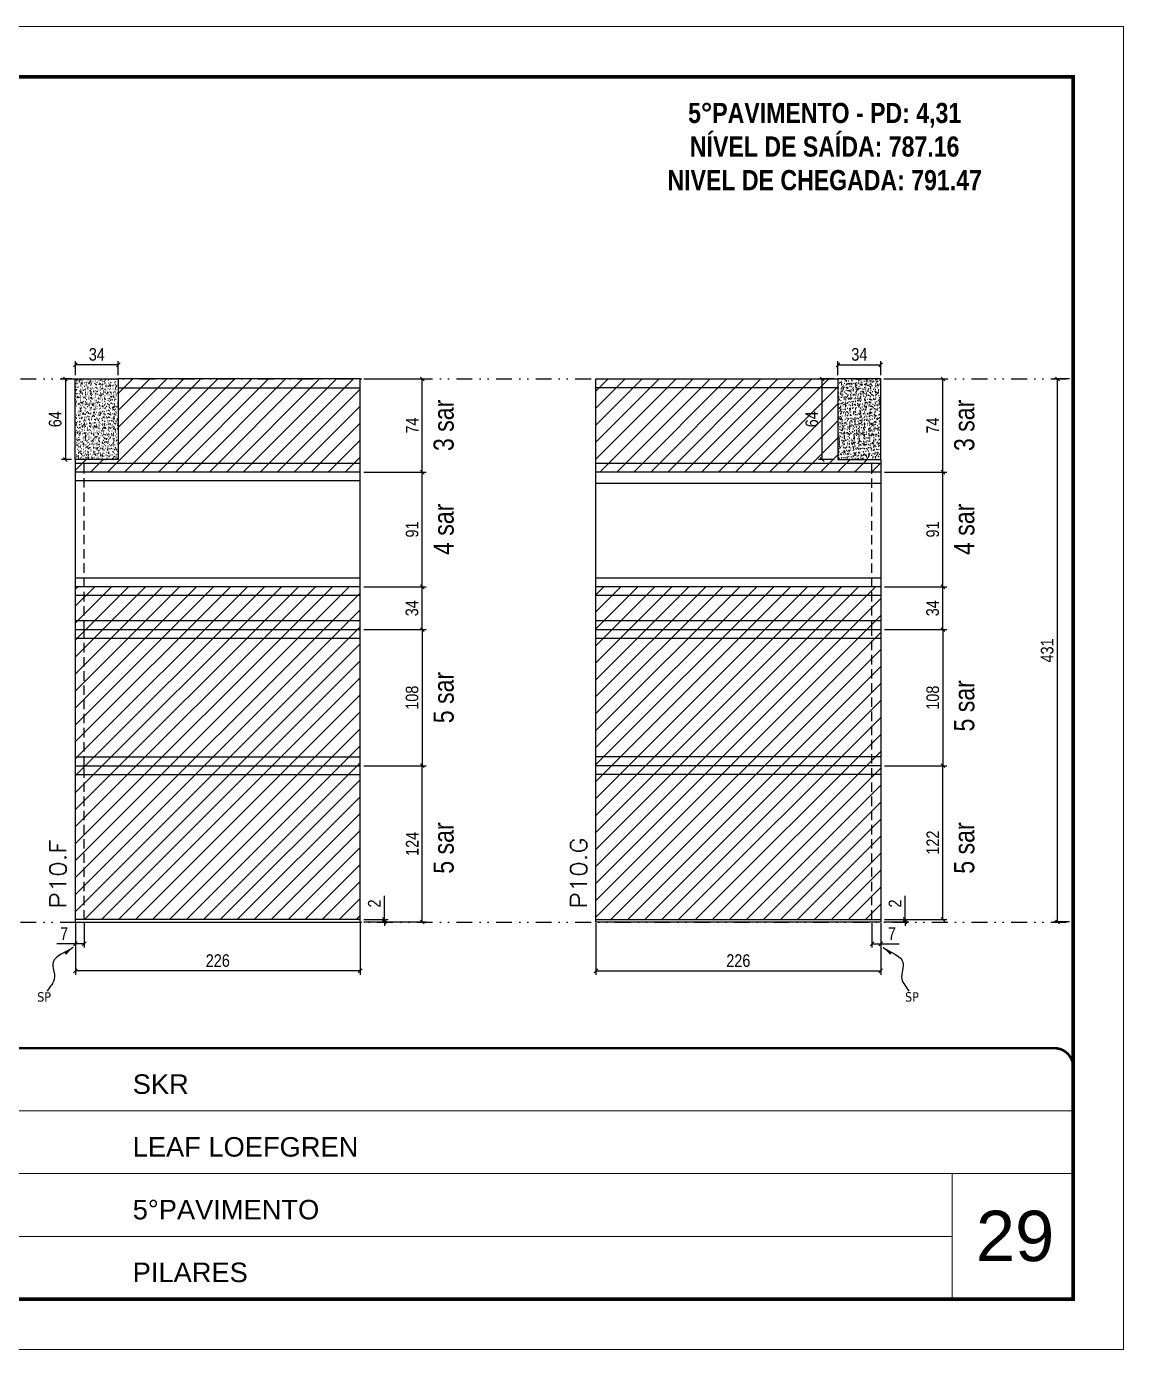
# Model space of a CAD drawing. Extents: x 14400 to 27878, y -21631 to 6985.
# Drawn here: x 15028 to 15898, y -2105 to -1055 of the extents above; entities that cross this region are included whole.
import ezdxf

# ---------------------------------------------------------------- set-up
doc = ezdxf.new("R2010")
doc.units = 0
for name, pattern in [('CONTINUO', [0]), ('DASHED', [0.75, 0.5, -0.25]), ('DIVIDE2', [0.625, 0.25, -0.125, 0, -0.125, 0, -0.125]), ('HIDDEN', [0.375, 0.25, -0.125])]:
    doc.linetypes.add(name, pattern=pattern)
for name, color, linetype, lineweight in [('CARIMBO', 255, 'Continuous', 9), ('Folhas', 255, 'Continuous', 9), ('Hachura', 251, 'Continuous', 9), ('SARRAFO DE PRESSAO', 251, 'DASHED', 9), ('Texto Seção', 7, 'Continuous', 15)]:
    doc.layers.add(name, color=color, linetype=linetype, lineweight=lineweight)
for name, color, linetype in [('COTA', 241, 'Continuous'), ('NOMENCLATURA', 7, 'Continuous'), ('Nível', 160, 'Continuous'), ('Painéis', 200, 'Continuous'), ('SARR_2.2x7', 40, 'Continuous'), ('Sarrafo de Pressão', 42, 'HIDDEN'), ('texto', 7, 'Continuous')]:
    doc.layers.add(name, color=color, linetype=linetype)
doc.styles.add('ARIAL', font='arial.ttf')
doc.styles.add('ARIAL_NARROW', font='ARIALN.TTF', dxfattribs={"height": 0.2})
doc.styles.add('COTA TECNICA', font='techl___.ttf', dxfattribs={"height": 10})
doc.styles.add('COTA TECNICA-50', font='techl___.ttf', dxfattribs={"height": 10})
doc.styles.add('REGUA-120', font='ROMANS.shx', dxfattribs={"height": 15})
doc.styles.add('ROMANC', font='techb___.ttf', dxfattribs={"height": 2.5})
doc.styles.get("Standard").update_dxf_attribs({"font": 'arial.ttf'})
doc.dimstyles.new('COTA PAINEL-50', dxfattribs={"dimtxt": 10, "dimasz": 3, "dimexe": 3, "dimexo": 3, "dimgap": 3, "dimtad": 1, "dimdec": 1, "dimzin": 12, "dimdsep": 46, "dimtxsty": 'COTA TECNICA-50', "dimblk1": 'OBLIQUE', "dimblk2": 'OBLIQUE', "dimsah": 1, "dimcen": 0.9, "dimclrd": 4, "dimclre": 4, "dimclrt": 240, "dimadec": 1, "dimazin": 3, "dimtfac": 1, "dimtdec": 1, "dimtmove": 0, "dimatfit": 3, "dimfxl": 1, "dimtolj": 1, "dimtzin": 12, "dimarcsym": 0})
doc.dimstyles.new('PAINEL', dxfattribs={"dimtxt": 10, "dimasz": 3, "dimexe": 3, "dimexo": 3, "dimgap": 3, "dimtad": 1, "dimdec": 1, "dimzin": 12, "dimdsep": 46, "dimtxsty": 'COTA TECNICA', "dimblk1": 'OBLIQUE', "dimblk2": 'OBLIQUE', "dimsah": 1, "dimcen": 0.9, "dimclrd": 4, "dimclre": 4, "dimclrt": 240, "dimadec": 1, "dimazin": 3, "dimtfac": 1, "dimtdec": 1, "dimtmove": 0, "dimatfit": 3, "dimfxl": 1, "dimtolj": 1, "dimtzin": 12, "dimarcsym": 0})
doc.dimstyles.get("Standard").update_dxf_attribs({"dimtxt": 0.18, "dimasz": 0.18, "dimexe": 0.18, "dimexo": 0.0625, "dimgap": 0.09, "dimtad": 0, "dimtih": 1, "dimtoh": 1, "dimdec": 4, "dimzin": 0, "dimdsep": 46, "dimtxsty": 'Standard', "dimcen": 0.09, "dimadec": 0, "dimazin": 0, "dimtfac": 1, "dimtdec": 4, "dimtofl": 0, "dimtmove": 0, "dimatfit": 3, "dimfxl": 1, "dimtolj": 1, "dimtzin": 0, "dimarcsym": 0})

# ---------------------------------------------------------------- blocks, each defined once
blk = doc.blocks.new('9999999999')
at = {"color": 30, "linetype": 'CONTINUO'}
for p, q in [((98564.6, 34379.6), (99584, 34379.6)), ((98564.6, 34329.8), (99488, 34329.8)), ((99584, 34329.8), (99488, 34329.8)), ((99488, 34329.8), (99488, 34230.2)), ((98564.6, 34280), (99488, 34280))]:
    blk.add_line(p, q, dxfattribs=at)
at = {"color": 30, "linetype": 'CONTINUO', "const_width": 2}
blk.add_lwpolyline([(99584, 34230.2), (99584, 34414.4, 0.414214), (99569, 34429.4), (98229, 34429.4, 0.414214), (98214, 34414.4), (98214, 34245.2, 0.414214), (98229, 34230.2), (99584, 34230.2)], format="xyb", dxfattribs=at)
at = {"layer": 'Folhas'}
blk.add_lwpolyline([(98139, 34190.2), (99624, 34190.2), (99624, 35240.2), (98139, 35240.2)], close=True, dxfattribs=at)
at = {"layer": 'Folhas', "color": 30, "const_width": 3}
blk.add_lwpolyline([(98214, 34230.2), (99584, 34230.2), (99584, 35200.2), (98214, 35200.2)], close=True, dxfattribs=at)
at = {"color": 7, "linetype": 'Continuous', "ltscale": 5, "style": 'ARIAL'}
for s, height, p in [('SKR', 15.48, (98837.7, 34393.1)), ('LEAF LOEFGREN', 15.483, (98837.7, 34343.3)), ('5°PAVIMENTO', 15.483, (98837.7, 34293.5)), ('PILARES', 15.48, (98837.7, 34243.7))]:
    blk.add_text(s, height=height, dxfattribs=at).set_placement(p)
blk = doc.blocks.new('_Oblique')
at = {"color": 0, "linetype": 'ByBlock', "lineweight": -2}
blk.add_line((-0.5, -0.5), (0.5, 0.5), dxfattribs=at)
blk = doc.blocks.new('*D1007')
at = {"layer": 'COTA', "color": 4, "lineweight": -2, "transparency": 16777216}
for p, q in [((15066.7, -1767), (15066.7, -1807.8)), ((15292.7, -1767), (15292.7, -1807.8)), ((15292.7, -1804.8), (15066.7, -1804.8))]:
    blk.add_line(p, q, dxfattribs=at)
at = {"layer": 'Defpoints', "color": 0, "transparency": 16777216}
for p in [(15066.7, -1764), (15292.7, -1764), (15066.7, -1804.8)]:
    blk.add_point(p, dxfattribs=at)
at = {"layer": 'COTA', "color": 4, "lineweight": -2, "transparency": 16777216, "xscale": 3, "yscale": 3, "zscale": 3, "rotation": 180}
blk.add_blockref('_Oblique', (15066.7, -1804.8), dxfattribs=at)
at = {"layer": 'COTA', "color": 4, "lineweight": -2, "transparency": 16777216, "xscale": 3, "yscale": 3, "zscale": 3}
blk.add_blockref('_Oblique', (15292.7, -1804.8), dxfattribs=at)
at = {"layer": 'COTA', "color": 240, "transparency": 16777216, "insert": (15179.7, -1796.7), "char_height": 10, "attachment_point": 5, "style": 'COTA TECNICA'}
blk.add_mtext('\\A1;226', dxfattribs=at)
blk = doc.blocks.new('*D1008')
at = {"layer": 'COTA', "color": 4, "lineweight": -2, "transparency": 16777216}
for p, q in [((15066.7, -1769), (15066.7, -1786.3)), ((15073.7, -1767), (15073.7, -1786.3)), ((15066.7, -1783.3), (15051.9, -1783.3)), ((15073.7, -1783.3), (15066.7, -1783.3))]:
    blk.add_line(p, q, dxfattribs=at)
at = {"layer": 'Defpoints', "color": 0, "transparency": 16777216}
for p in [(15066.7, -1766), (15073.7, -1764), (15066.7, -1783.3)]:
    blk.add_point(p, dxfattribs=at)
at = {"layer": 'COTA', "color": 4, "lineweight": -2, "transparency": 16777216, "xscale": 3, "yscale": 3, "zscale": 3, "rotation": 180}
blk.add_blockref('_Oblique', (15066.7, -1783.3), dxfattribs=at)
at = {"layer": 'COTA', "color": 4, "lineweight": -2, "transparency": 16777216, "xscale": 3, "yscale": 3, "zscale": 3}
blk.add_blockref('_Oblique', (15073.7, -1783.3), dxfattribs=at)
at = {"layer": 'COTA', "color": 240, "transparency": 16777216, "insert": (15057.8, -1775.2), "char_height": 10, "attachment_point": 5, "style": 'COTA TECNICA-50'}
blk.add_mtext('\\A1;7', dxfattribs=at)
blk = doc.blocks.new('*D1009')
at = {"layer": 'COTA', "color": 4, "lineweight": -2, "transparency": 16777216}
for p, q in [((15311.9, -1764), (15311.9, -1745.2)), ((15295.7, -1764), (15314.9, -1764)), ((15295.7, -1766), (15314.9, -1766)), ((15311.9, -1766), (15311.9, -1764)), ((15311.9, -1766), (15311.9, -1769))]:
    blk.add_line(p, q, dxfattribs=at)
at = {"layer": 'Defpoints', "color": 0, "transparency": 16777216}
for p in [(15292.7, -1764), (15292.7, -1766), (15311.9, -1766)]:
    blk.add_point(p, dxfattribs=at)
at = {"layer": 'COTA', "color": 4, "lineweight": -2, "transparency": 16777216, "xscale": 3, "yscale": 3, "zscale": 3}
for p, rotation in [((15311.9, -1764), 270), ((15311.9, -1766), 90)]:
    blk.add_blockref('_Oblique', p, dxfattribs=dict(at, rotation=rotation))
at = {"layer": 'COTA', "color": 240, "transparency": 16777216, "insert": (15303.9, -1751.3), "char_height": 10, "attachment_point": 5, "rotation": 90, "style": 'COTA TECNICA-50'}
blk.add_mtext('\\A1;2', dxfattribs=at)
blk = doc.blocks.new('*D1017')
at = {"layer": 'COTA', "color": 4, "linetype": 'ByBlock', "lineweight": -2, "transparency": 16777216}
for p, q in [((15295.7, -1642), (15345, -1642)), ((15342, -1766), (15342, -1642)), ((15295.7, -1766), (15345, -1766))]:
    blk.add_line(p, q, dxfattribs=at)
at = {"layer": 'Defpoints', "color": 0, "linetype": 'ByBlock', "transparency": 16777216}
for p in [(15292.7, -1642), (15342, -1642), (15292.7, -1766)]:
    blk.add_point(p, dxfattribs=at)
at = {"layer": 'COTA', "color": 4, "linetype": 'ByBlock', "lineweight": -2, "transparency": 16777216, "xscale": 3, "yscale": 3, "zscale": 3}
for p, rotation in [((15342, -1642), 90), ((15342, -1766), 270)]:
    blk.add_blockref('_Oblique', p, dxfattribs=dict(at, rotation=rotation))
at = {"layer": 'COTA', "color": 240, "linetype": 'ByBlock', "transparency": 16777216, "insert": (15334, -1704), "char_height": 10, "attachment_point": 5, "rotation": 90, "style": 'COTA TECNICA'}
blk.add_mtext('\\A1;124', dxfattribs=at)
blk = doc.blocks.new('*D1021')
at = {"layer": 'COTA', "color": 4, "lineweight": -2, "transparency": 16777216}
for p, q in [((15063.7, -1335), (15055.8, -1335)), ((15058.8, -1335), (15058.8, -1399)), ((15063.7, -1399), (15055.8, -1399))]:
    blk.add_line(p, q, dxfattribs=at)
at = {"layer": 'Defpoints', "color": 0, "transparency": 16777216}
for p in [(15066.7, -1335), (15058.8, -1399), (15066.7, -1399)]:
    blk.add_point(p, dxfattribs=at)
at = {"layer": 'COTA', "color": 4, "lineweight": -2, "transparency": 16777216, "xscale": 3, "yscale": 3, "zscale": 3}
for p, rotation in [((15058.8, -1335), 90), ((15058.8, -1399), 270)]:
    blk.add_blockref('_Oblique', p, dxfattribs=dict(at, rotation=rotation))
at = {"layer": 'COTA', "color": 240, "transparency": 16777216, "insert": (15050.7, -1367), "char_height": 10, "attachment_point": 5, "rotation": 90, "style": 'COTA TECNICA'}
blk.add_mtext('\\A1;64', dxfattribs=at)
blk = doc.blocks.new('*D1022')
at = {"layer": 'COTA', "color": 4, "lineweight": -2, "transparency": 16777216}
for p, q in [((15066.7, -1332), (15066.7, -1320.8)), ((15100.7, -1332), (15100.7, -1320.8)), ((15100.7, -1323.8), (15066.7, -1323.8))]:
    blk.add_line(p, q, dxfattribs=at)
at = {"layer": 'Defpoints', "color": 0, "transparency": 16777216}
for p in [(15066.7, -1323.8), (15066.7, -1335), (15100.7, -1335)]:
    blk.add_point(p, dxfattribs=at)
at = {"layer": 'COTA', "color": 4, "lineweight": -2, "transparency": 16777216, "xscale": 3, "yscale": 3, "zscale": 3, "rotation": 180}
blk.add_blockref('_Oblique', (15066.7, -1323.8), dxfattribs=at)
at = {"layer": 'COTA', "color": 4, "lineweight": -2, "transparency": 16777216, "xscale": 3, "yscale": 3, "zscale": 3}
blk.add_blockref('_Oblique', (15100.7, -1323.8), dxfattribs=at)
at = {"layer": 'COTA', "color": 240, "transparency": 16777216, "insert": (15083.7, -1315.6), "char_height": 10, "attachment_point": 5, "style": 'COTA TECNICA'}
blk.add_mtext('\\A1;34', dxfattribs=at)
blk = doc.blocks.new('*D1014')
at = {"layer": 'COTA', "color": 4, "lineweight": -2, "transparency": 16777216}
for p, q in [((15479.8, -1767), (15479.8, -1807.8)), ((15705.8, -1767), (15705.8, -1807.8)), ((15479.8, -1804.8), (15705.8, -1804.8))]:
    blk.add_line(p, q, dxfattribs=at)
at = {"layer": 'Defpoints', "color": 0, "transparency": 16777216}
for p in [(15479.8, -1764), (15705.8, -1764), (15705.8, -1804.8)]:
    blk.add_point(p, dxfattribs=at)
at = {"layer": 'COTA', "color": 4, "lineweight": -2, "transparency": 16777216, "xscale": 3, "yscale": 3, "zscale": 3, "rotation": 180}
blk.add_blockref('_Oblique', (15479.8, -1804.8), dxfattribs=at)
at = {"layer": 'COTA', "color": 4, "lineweight": -2, "transparency": 16777216, "xscale": 3, "yscale": 3, "zscale": 3}
blk.add_blockref('_Oblique', (15705.8, -1804.8), dxfattribs=at)
at = {"layer": 'COTA', "color": 240, "transparency": 16777216, "insert": (15592.8, -1796.7), "char_height": 10, "attachment_point": 5, "style": 'COTA TECNICA'}
blk.add_mtext('\\A1;226', dxfattribs=at)
blk = doc.blocks.new('*D1015')
at = {"layer": 'COTA', "color": 4, "lineweight": -2, "transparency": 16777216}
for p, q in [((15698.8, -1767), (15698.8, -1786.3)), ((15705.8, -1769), (15705.8, -1786.3)), ((15698.8, -1783.3), (15705.8, -1783.3)), ((15705.8, -1783.3), (15720.5, -1783.3))]:
    blk.add_line(p, q, dxfattribs=at)
at = {"layer": 'Defpoints', "color": 0, "transparency": 16777216}
for p in [(15698.8, -1764), (15705.8, -1766), (15705.8, -1783.3)]:
    blk.add_point(p, dxfattribs=at)
at = {"layer": 'COTA', "color": 4, "lineweight": -2, "transparency": 16777216, "xscale": 3, "yscale": 3, "zscale": 3, "rotation": 180}
blk.add_blockref('_Oblique', (15698.8, -1783.3), dxfattribs=at)
at = {"layer": 'COTA', "color": 4, "lineweight": -2, "transparency": 16777216, "xscale": 3, "yscale": 3, "zscale": 3}
blk.add_blockref('_Oblique', (15705.8, -1783.3), dxfattribs=at)
at = {"layer": 'COTA', "color": 240, "transparency": 16777216, "insert": (15714.7, -1775.2), "char_height": 10, "attachment_point": 5, "style": 'COTA TECNICA-50'}
blk.add_mtext('\\A1;7', dxfattribs=at)
blk = doc.blocks.new('*D1016')
at = {"layer": 'COTA', "color": 4, "lineweight": -2, "transparency": 16777216}
for p, q in [((15725.1, -1764), (15725.1, -1745.2)), ((15708.8, -1764), (15728.1, -1764)), ((15708.8, -1766), (15728.1, -1766)), ((15725.1, -1766), (15725.1, -1764)), ((15725.1, -1766), (15725.1, -1769))]:
    blk.add_line(p, q, dxfattribs=at)
at = {"layer": 'Defpoints', "color": 0, "transparency": 16777216}
for p in [(15705.8, -1764), (15705.8, -1766), (15725.1, -1766)]:
    blk.add_point(p, dxfattribs=at)
at = {"layer": 'COTA', "color": 4, "lineweight": -2, "transparency": 16777216, "xscale": 3, "yscale": 3, "zscale": 3}
for p, rotation in [((15725.1, -1764), 270), ((15725.1, -1766), 90)]:
    blk.add_blockref('_Oblique', p, dxfattribs=dict(at, rotation=rotation))
at = {"layer": 'COTA', "color": 240, "transparency": 16777216, "insert": (15717.1, -1751.3), "char_height": 10, "attachment_point": 5, "rotation": 90, "style": 'COTA TECNICA-50'}
blk.add_mtext('\\A1;2', dxfattribs=at)
blk = doc.blocks.new('*D1023')
at = {"layer": 'COTA', "color": 4, "lineweight": -2, "transparency": 16777216}
for p, q in [((15671.8, -1332), (15671.8, -1320.8)), ((15705.8, -1332), (15705.8, -1320.8)), ((15671.8, -1323.8), (15705.8, -1323.8))]:
    blk.add_line(p, q, dxfattribs=at)
at = {"layer": 'Defpoints', "color": 0, "transparency": 16777216}
for p in [(15705.8, -1323.8), (15671.8, -1335), (15705.8, -1335)]:
    blk.add_point(p, dxfattribs=at)
at = {"layer": 'COTA', "color": 4, "lineweight": -2, "transparency": 16777216, "xscale": 3, "yscale": 3, "zscale": 3, "rotation": 180}
blk.add_blockref('_Oblique', (15671.8, -1323.8), dxfattribs=at)
at = {"layer": 'COTA', "color": 4, "lineweight": -2, "transparency": 16777216, "xscale": 3, "yscale": 3, "zscale": 3}
blk.add_blockref('_Oblique', (15705.8, -1323.8), dxfattribs=at)
at = {"layer": 'COTA', "color": 240, "transparency": 16777216, "insert": (15688.8, -1315.6), "char_height": 10, "attachment_point": 5, "style": 'COTA TECNICA'}
blk.add_mtext('\\A1;34', dxfattribs=at)
blk = doc.blocks.new('*D1024')
at = {"layer": 'COTA', "color": 4, "lineweight": -2, "transparency": 16777216}
for p, q in [((15708.8, -1642), (15758.2, -1642)), ((15755.2, -1764), (15755.2, -1642)), ((15708.8, -1764), (15758.2, -1764))]:
    blk.add_line(p, q, dxfattribs=at)
at = {"layer": 'Defpoints', "color": 0, "transparency": 16777216}
for p in [(15705.8, -1642), (15755.2, -1642), (15705.8, -1764)]:
    blk.add_point(p, dxfattribs=at)
at = {"layer": 'COTA', "color": 4, "lineweight": -2, "transparency": 16777216, "xscale": 3, "yscale": 3, "zscale": 3}
for p, rotation in [((15755.2, -1642), 90), ((15755.2, -1764), 270)]:
    blk.add_blockref('_Oblique', p, dxfattribs=dict(at, rotation=rotation))
at = {"layer": 'COTA', "color": 240, "transparency": 16777216, "insert": (15747.1, -1703), "char_height": 10, "attachment_point": 5, "rotation": 90, "style": 'COTA TECNICA'}
blk.add_mtext('\\A1;122', dxfattribs=at)
blk = doc.blocks.new('*D1025')
at = {"layer": 'COTA', "color": 4, "lineweight": -2, "transparency": 16777216}
for p, q in [((15668.8, -1335), (15656.3, -1335)), ((15659.3, -1399), (15659.3, -1335)), ((15668.8, -1399), (15656.3, -1399))]:
    blk.add_line(p, q, dxfattribs=at)
at = {"layer": 'Defpoints', "color": 0, "transparency": 16777216}
for p in [(15659.3, -1335), (15671.8, -1335), (15671.8, -1399)]:
    blk.add_point(p, dxfattribs=at)
at = {"layer": 'COTA', "color": 4, "lineweight": -2, "transparency": 16777216, "xscale": 3, "yscale": 3, "zscale": 3}
for p, rotation in [((15659.3, -1335), 90), ((15659.3, -1399), 270)]:
    blk.add_blockref('_Oblique', p, dxfattribs=dict(at, rotation=rotation))
at = {"layer": 'COTA', "color": 240, "transparency": 16777216, "insert": (15651.1, -1367), "char_height": 10, "attachment_point": 5, "rotation": 90, "style": 'COTA TECNICA'}
blk.add_mtext('\\A1;64', dxfattribs=at)
blk = doc.blocks.new('*D1027')
at = {"layer": 'COTA', "color": 4, "lineweight": -2, "transparency": 16777216}
for p, q in [((15295.7, -1335), (15345, -1335)), ((15342, -1409), (15342, -1335)), ((15295.7, -1409), (15345, -1409))]:
    blk.add_line(p, q, dxfattribs=at)
at = {"layer": 'Defpoints', "color": 0, "transparency": 16777216}
for p in [(15292.7, -1335), (15342, -1335), (15292.7, -1409)]:
    blk.add_point(p, dxfattribs=at)
at = {"layer": 'COTA', "color": 4, "lineweight": -2, "transparency": 16777216, "xscale": 3, "yscale": 3, "zscale": 3}
for p, rotation in [((15342, -1335), 90), ((15342, -1409), 270)]:
    blk.add_blockref('_Oblique', p, dxfattribs=dict(at, rotation=rotation))
at = {"layer": 'COTA', "color": 240, "transparency": 16777216, "insert": (15334, -1372), "char_height": 10, "attachment_point": 5, "rotation": 90, "style": 'COTA TECNICA'}
blk.add_mtext('\\A1;74', dxfattribs=at)
blk = doc.blocks.new('*D1028')
at = {"layer": 'COTA', "color": 4, "lineweight": -2, "transparency": 16777216}
for p, q in [((15708.8, -1335), (15758.2, -1335)), ((15755.2, -1409), (15755.2, -1335)), ((15708.8, -1409), (15758.2, -1409))]:
    blk.add_line(p, q, dxfattribs=at)
at = {"layer": 'Defpoints', "color": 0, "transparency": 16777216}
for p in [(15705.8, -1335), (15755.2, -1335), (15705.8, -1409)]:
    blk.add_point(p, dxfattribs=at)
at = {"layer": 'COTA', "color": 4, "lineweight": -2, "transparency": 16777216, "xscale": 3, "yscale": 3, "zscale": 3}
for p, rotation in [((15755.2, -1335), 90), ((15755.2, -1409), 270)]:
    blk.add_blockref('_Oblique', p, dxfattribs=dict(at, rotation=rotation))
at = {"layer": 'COTA', "color": 240, "transparency": 16777216, "insert": (15747.1, -1372), "char_height": 10, "attachment_point": 5, "rotation": 90, "style": 'COTA TECNICA'}
blk.add_mtext('\\A1;74', dxfattribs=at)
blk = doc.blocks.new('*D1033')
at = {"layer": 'COTA', "color": 4, "lineweight": -2, "transparency": 16777216}
for p, q in [((15295.7, -1534), (15345, -1534)), ((15342, -1534), (15342, -1642)), ((15295.7, -1642), (15345, -1642))]:
    blk.add_line(p, q, dxfattribs=at)
at = {"layer": 'Defpoints', "color": 0, "transparency": 16777216}
for p in [(15292.7, -1534), (15292.7, -1642), (15342, -1642)]:
    blk.add_point(p, dxfattribs=at)
at = {"layer": 'COTA', "color": 4, "lineweight": -2, "transparency": 16777216, "xscale": 3, "yscale": 3, "zscale": 3}
for p, rotation in [((15342, -1534), 90), ((15342, -1642), 270)]:
    blk.add_blockref('_Oblique', p, dxfattribs=dict(at, rotation=rotation))
at = {"layer": 'COTA', "color": 240, "transparency": 16777216, "insert": (15333.9, -1588), "char_height": 10, "attachment_point": 5, "rotation": 90, "style": 'COTA TECNICA'}
blk.add_mtext('\\A1;108', dxfattribs=at)
blk = doc.blocks.new('*D1034')
at = {"layer": 'COTA', "color": 4, "lineweight": -2, "transparency": 16777216}
for p, q in [((15708.8, -1534), (15758.2, -1534)), ((15755.2, -1534), (15755.2, -1642)), ((15708.8, -1642), (15758.2, -1642))]:
    blk.add_line(p, q, dxfattribs=at)
at = {"layer": 'Defpoints', "color": 0, "transparency": 16777216}
for p in [(15705.8, -1534), (15705.8, -1642), (15755.2, -1642)]:
    blk.add_point(p, dxfattribs=at)
at = {"layer": 'COTA', "color": 4, "lineweight": -2, "transparency": 16777216, "xscale": 3, "yscale": 3, "zscale": 3}
for p, rotation in [((15755.2, -1534), 90), ((15755.2, -1642), 270)]:
    blk.add_blockref('_Oblique', p, dxfattribs=dict(at, rotation=rotation))
at = {"layer": 'COTA', "color": 240, "transparency": 16777216, "insert": (15747.1, -1588), "char_height": 10, "attachment_point": 5, "rotation": 90, "style": 'COTA TECNICA'}
blk.add_mtext('\\A1;108', dxfattribs=at)
blk = doc.blocks.new('*D1779')
at = {"layer": 'COTA', "color": 4, "lineweight": -2, "transparency": 16777216}
for p, q in [((15295.7, -1409), (15345, -1409)), ((15342, -1500), (15342, -1409)), ((15295.7, -1500), (15345, -1500))]:
    blk.add_line(p, q, dxfattribs=at)
at = {"layer": 'Defpoints', "color": 0, "transparency": 16777216}
for p in [(15292.7, -1409), (15342, -1409), (15292.7, -1500)]:
    blk.add_point(p, dxfattribs=at)
at = {"layer": 'COTA', "color": 4, "lineweight": -2, "transparency": 16777216, "xscale": 3, "yscale": 3, "zscale": 3}
for p, rotation in [((15342, -1409), 90), ((15342, -1500), 270)]:
    blk.add_blockref('_Oblique', p, dxfattribs=dict(at, rotation=rotation))
at = {"layer": 'COTA', "color": 240, "transparency": 16777216, "insert": (15333.9, -1454.5), "char_height": 10, "attachment_point": 5, "rotation": 90, "style": 'COTA TECNICA'}
blk.add_mtext('\\A1;91', dxfattribs=at)
blk = doc.blocks.new('*D1940')
at = {"layer": 'COTA', "color": 4, "lineweight": -2, "transparency": 16777216}
for p, q in [((15708.8, -1409), (15758.2, -1409)), ((15755.2, -1500), (15755.2, -1409)), ((15708.8, -1500), (15758.2, -1500))]:
    blk.add_line(p, q, dxfattribs=at)
at = {"layer": 'Defpoints', "color": 0, "transparency": 16777216}
for p in [(15705.8, -1409), (15755.2, -1409), (15705.8, -1500)]:
    blk.add_point(p, dxfattribs=at)
at = {"layer": 'COTA', "color": 4, "lineweight": -2, "transparency": 16777216, "xscale": 3, "yscale": 3, "zscale": 3}
for p, rotation in [((15755.2, -1409), 90), ((15755.2, -1500), 270)]:
    blk.add_blockref('_Oblique', p, dxfattribs=dict(at, rotation=rotation))
at = {"layer": 'COTA', "color": 240, "transparency": 16777216, "insert": (15747.1, -1454.5), "char_height": 10, "attachment_point": 5, "rotation": 90, "style": 'COTA TECNICA'}
blk.add_mtext('\\A1;91', dxfattribs=at)
blk = doc.blocks.new('*D3996')
at = {"layer": 'COTA', "color": 4, "lineweight": -2, "transparency": 16777216}
for p, q in [((15855.5, -1335), (15843.1, -1335)), ((15846.1, -1766), (15846.1, -1335)), ((15855.5, -1766), (15843.1, -1766))]:
    blk.add_line(p, q, dxfattribs=at)
at = {"layer": 'Defpoints', "color": 0, "transparency": 16777216}
for p in [(15846.1, -1335), (15858.5, -1335), (15858.5, -1766)]:
    blk.add_point(p, dxfattribs=at)
at = {"layer": 'COTA', "color": 4, "lineweight": -2, "transparency": 16777216, "xscale": 3, "yscale": 3, "zscale": 3}
for p, rotation in [((15846.1, -1335), 90), ((15846.1, -1766), 270)]:
    blk.add_blockref('_Oblique', p, dxfattribs=dict(at, rotation=rotation))
at = {"layer": 'COTA', "color": 240, "transparency": 16777216, "insert": (15837.9, -1550.5), "char_height": 10, "attachment_point": 5, "rotation": 90, "style": 'COTA TECNICA'}
blk.add_mtext('\\A1;431', dxfattribs=at)
blk = doc.blocks.new('*D4001')
at = {"layer": 'COTA', "color": 4, "lineweight": -2, "transparency": 16777216}
for p, q in [((15295.7, -1500), (15345, -1500)), ((15342, -1534), (15342, -1500)), ((15295.7, -1534), (15345, -1534))]:
    blk.add_line(p, q, dxfattribs=at)
at = {"layer": 'Defpoints', "color": 0, "transparency": 16777216}
for p in [(15292.7, -1500), (15342, -1500), (15292.7, -1534)]:
    blk.add_point(p, dxfattribs=at)
at = {"layer": 'COTA', "color": 4, "lineweight": -2, "transparency": 16777216, "xscale": 3, "yscale": 3, "zscale": 3}
for p, rotation in [((15342, -1500), 90), ((15342, -1534), 270)]:
    blk.add_blockref('_Oblique', p, dxfattribs=dict(at, rotation=rotation))
at = {"layer": 'COTA', "color": 240, "transparency": 16777216, "insert": (15333.8, -1517), "char_height": 10, "attachment_point": 5, "rotation": 90, "style": 'COTA TECNICA'}
blk.add_mtext('\\A1;34', dxfattribs=at)
blk = doc.blocks.new('*D4002')
at = {"layer": 'COTA', "color": 4, "lineweight": -2, "transparency": 16777216}
for p, q in [((15708.8, -1500), (15758.2, -1500)), ((15755.2, -1534), (15755.2, -1500)), ((15708.8, -1534), (15758.2, -1534))]:
    blk.add_line(p, q, dxfattribs=at)
at = {"layer": 'Defpoints', "color": 0, "transparency": 16777216}
for p in [(15705.8, -1500), (15755.2, -1500), (15705.8, -1534)]:
    blk.add_point(p, dxfattribs=at)
at = {"layer": 'COTA', "color": 4, "lineweight": -2, "transparency": 16777216, "xscale": 3, "yscale": 3, "zscale": 3}
for p, rotation in [((15755.2, -1500), 90), ((15755.2, -1534), 270)]:
    blk.add_blockref('_Oblique', p, dxfattribs=dict(at, rotation=rotation))
at = {"layer": 'COTA', "color": 240, "transparency": 16777216, "insert": (15747, -1517), "char_height": 10, "attachment_point": 5, "rotation": 90, "style": 'COTA TECNICA'}
blk.add_mtext('\\A1;34', dxfattribs=at)

msp = doc.modelspace()

# ---------------------------------------------------------------- hatches: boundary and pattern name
at = {"layer": 'COTA'}
h = msp.add_hatch(dxfattribs=at)
h.set_pattern_fill('AR-CONC', color=256, scale=0.03)
h.set_pattern_definition([(50, (-4360.7104, -1053.575), (5.4655401, -0.4781726), [0.5715, -6.2865]), (355, (-4360.7104, -1053.575), (-1.0573026, 5.7317054), [0.4572, -5.0292175]), (100.451445, (-4360.255, -1053.615), (4.4082374, 5.2535326), [0.4857003, -5.3427073]), (46.1842, (-4360.7104, -1052.051), (8.1323712, -1.2612698), [0.85725, -9.42975]), (96.635558, (-4360.033, -1052.156), (7.122124, 7.4227837), [0.7285507, -8.0140682]), (351.18415, (-4360.71, -1052.051), (7.122124, 7.4227837), [0.685799, -7.543792]), (21, (-4359.9484, -1052.432), (4.5484317, -3.0679559), [0.5715, -6.2865]), (326, (-4359.9484, -1052.432), (1.8540609, 5.525639), [0.4572, -5.0292]), (71.451445, (-4359.5693, -1052.688), (6.4024926, 2.457683), [0.4857003, -5.3426981]), (37.5, (-4360.7104, -1053.5751), (0.0926581, 2.53665117), [0, -4.96824, 0, -5.1054, 0, -5.04825]), (7.5, (-4360.7104, -1053.575), (2.00458988, 3.00541724), [0, -2.91084, 0, -4.85394, 0, -1.92405]), (327.5, (-4362.4096, -1053.5751), (4.06771786, -0.17186232), [0, -1.905, 0, -5.9436, 0, -7.8867]), (317.5, (-4363.1716, -1053.575), (4.44387544, 0.7627947), [0, -2.4765, 0, -3.94716, 0, -5.6007])])
h.paths.add_polyline_path([(15100.66, -1335.02), (15066.66, -1335.02), (15066.66, -1399.02), (15100.66, -1399.02)])
h = msp.add_hatch(dxfattribs=at)
h.set_pattern_fill('AR-CONC', color=256, scale=0.03)
h.set_pattern_definition([(50, (-3951.5596, -1053.575), (5.4655401, -0.4781726), [0.5715, -6.2865]), (355, (-3951.5596, -1053.575), (-1.0573026, 5.7317054), [0.4572, -5.0292175]), (100.451445, (-3951.104, -1053.615), (4.4082374, 5.2535326), [0.4857003, -5.3427073]), (46.1842, (-3951.5596, -1052.051), (8.1323712, -1.2612698), [0.85725, -9.42975]), (96.635558, (-3950.882, -1052.156), (7.122124, 7.4227837), [0.7285507, -8.0140682]), (351.18415, (-3951.5596, -1052.051), (7.122124, 7.4227837), [0.685799, -7.543792]), (21, (-3950.7976, -1052.432), (4.5484317, -3.0679559), [0.5715, -6.2865]), (326, (-3950.7976, -1052.432), (1.8540609, 5.525639), [0.4572, -5.0292]), (71.451445, (-3950.4185, -1052.688), (6.4024926, 2.457683), [0.4857003, -5.3426981]), (37.5, (-3951.5596, -1053.5751), (0.0926581, 2.53665117), [0, -4.96824, 0, -5.1054, 0, -5.04825]), (7.5, (-3951.5596, -1053.575), (2.00458988, 3.00541724), [0, -2.91084, 0, -4.85394, 0, -1.92405]), (327.5, (-3953.2588, -1053.5751), (4.06771786, -0.17186232), [0, -1.905, 0, -5.9436, 0, -7.8867]), (317.5, (-3954.021, -1053.575), (4.44387544, 0.7627947), [0, -2.4765, 0, -3.94716, 0, -5.6007])])
h.paths.add_polyline_path([(15671.81, -1399.02), (15705.81, -1399.02), (15705.81, -1335.02), (15671.81, -1335.02)])
at = {"layer": 'Hachura', "linetype": 'ByBlock'}
h = msp.add_hatch(dxfattribs=at)
h.set_pattern_fill('ANSI31', color=256, scale=3)
h.paths.add_polyline_path([(14711.01, -1442.02), (14589.01, -1442.02), (14589.01, -1552.02), (14711.01, -1552.02)])
h.paths.add_polyline_path([(14849.01, -1442.02), (14711.01, -1442.02), (14711.01, -1552.02), (14849.01, -1552.02)])
h.paths.add_polyline_path([(14849.01, -1552.02), (14711.01, -1552.02), (14711.01, -1642.02), (14849.01, -1642.02)])
h.paths.add_polyline_path([(14711.01, -1552.02), (14589.01, -1552.02), (14589.01, -1642.02), (14711.01, -1642.02)])
h.paths.add_polyline_path([(14711.01, -1642.02), (14589.01, -1642.02), (14589.01, -1764.02), (14711.01, -1764.02)])
h.paths.add_polyline_path([(14849.01, -1642.02), (14711.01, -1642.02), (14711.01, -1764.02), (14849.01, -1764.02)])
h.paths.add_polyline_path([(15292.66, -1642.02), (15066.66, -1642.02), (15066.66, -1764.02), (15292.66, -1764.02)])
h.paths.add_polyline_path([(15292.66, -1534.02), (15066.66, -1534.02), (15066.66, -1642.02), (15292.66, -1642.02)])
h.paths.add_polyline_path([(15292.66, -1500.02), (15066.66, -1500.02), (15066.66, -1534.02), (15292.66, -1534.02)])
h.paths.add_polyline_path([(15292.66, -1335.02), (15100.66, -1335.02), (15100.66, -1399.02), (15066.66, -1399.02), (15066.66, -1409.02), (15292.66, -1409.02)])
h.paths.add_polyline_path([(15671.81, -1335.02), (15479.81, -1335.02), (15479.81, -1409.02), (15705.81, -1409.02), (15705.81, -1399.02), (15671.81, -1399.02)])
h.paths.add_polyline_path([(15705.81, -1500.02), (15479.81, -1500.02), (15479.81, -1534.02), (15705.81, -1534.02)])
h.paths.add_polyline_path([(15705.81, -1534.02), (15479.81, -1534.02), (15479.81, -1642.02), (15705.81, -1642.02)])
h.paths.add_polyline_path([(15705.81, -1642.02), (15479.81, -1642.02), (15479.81, -1764.02), (15705.81, -1764.02)])

# ---------------------------------------------------------------- linework, layer by layer
at = {"layer": 'COTA'}
for p, q in [((15066.66, -1399.02), (15066.66, -1335.02)), ((15066.66, -1335.02), (15100.66, -1335.02)), ((15705.81, -1335.02), (15671.81, -1335.02)), ((15705.81, -1399.02), (15705.81, -1335.02))]:
    msp.add_line(p, q, dxfattribs=at)
at = {"layer": 'Nível', "color": 4, "linetype": 'DIVIDE2', "ltscale": 50}
for p, q in [((14488.47, -1335.02), (15858.47, -1335.02)), ((14488.47, -1766.02), (15858.47, -1766.02))]:
    msp.add_line(p, q, dxfattribs=at)
at = {"layer": 'Painéis'}
for p, q in [((15292.66, -1335.02), (15100.66, -1335.02)), ((15100.66, -1335.02), (15100.66, -1399.02)), ((15292.66, -1764.02), (15292.66, -1335.02)), ((15479.81, -1764.02), (15479.81, -1335.02)), ((15479.81, -1335.02), (15671.81, -1335.02)), ((15671.81, -1335.02), (15671.81, -1399.02)), ((15066.66, -1399.02), (15066.66, -1764.02)), ((15100.66, -1399.02), (15066.66, -1399.02)), ((15671.81, -1399.02), (15705.81, -1399.02)), ((15705.81, -1399.02), (15705.81, -1764.02)), ((15292.66, -1409.02), (15066.66, -1409.02)), ((15705.81, -1409.02), (15479.81, -1409.02)), ((15292.66, -1500.02), (15066.66, -1500.02)), ((15705.81, -1500.02), (15479.81, -1500.02)), ((15292.66, -1534.02), (15066.66, -1534.02)), ((15705.81, -1534.02), (15479.81, -1534.02)), ((15066.66, -1642.02), (15292.66, -1642.02)), ((15705.81, -1642.02), (15479.81, -1642.02))]:
    msp.add_line(p, q, dxfattribs=at)
for points in [[(15292.66, -1764.02), (15066.66, -1764.02), (15066.66, -1766.02), (15292.66, -1766.02)], [(15479.81, -1764.02), (15705.81, -1764.02), (15705.81, -1766.02), (15479.81, -1766.02)]]:
    msp.add_lwpolyline(points, close=True, dxfattribs=at)
at = {"layer": 'SARR_2.2x7'}
for p, q in [((15100.66, -1342.02), (15292.66, -1342.02)), ((15671.81, -1342.02), (15479.81, -1342.02)), ((15292.66, -1402.02), (15066.66, -1402.02)), ((15705.81, -1402.02), (15479.81, -1402.02)), ((15292.66, -1416.02), (15066.66, -1416.02)), ((15705.81, -1418.02), (15479.81, -1418.02)), ((15292.66, -1493.02), (15066.66, -1493.02)), ((15705.81, -1493.02), (15479.81, -1493.02)), ((15292.66, -1507.02), (15066.66, -1507.02)), ((15705.81, -1507.02), (15479.81, -1507.02)), ((15292.66, -1527.02), (15066.66, -1527.02)), ((15705.81, -1527.02), (15479.81, -1527.02)), ((15292.66, -1541.02), (15066.66, -1541.02)), ((15705.81, -1541.02), (15479.81, -1541.02)), ((15066.66, -1635.02), (15292.66, -1635.02)), ((15705.81, -1635.02), (15479.81, -1635.02)), ((15066.66, -1649.02), (15292.66, -1649.02)), ((15705.81, -1649.02), (15479.81, -1649.02))]:
    msp.add_line(p, q, dxfattribs=at)
at = {"layer": 'Sarrafo de Pressão', "ltscale": 30}
for p, q in [((15073.66, -1409.02), (15073.66, -1399.02)), ((15698.81, -1409.02), (15698.81, -1399.02)), ((15073.66, -1500.02), (15073.66, -1409.02)), ((15698.81, -1534.02), (15698.81, -1409.02)), ((15073.66, -1534.02), (15073.66, -1500.02)), ((15073.66, -1642.02), (15073.66, -1534.02)), ((15698.81, -1764.02), (15698.81, -1534.02)), ((15073.66, -1764.02), (15073.66, -1642.02))]:
    msp.add_line(p, q, dxfattribs=at)

# ---------------------------------------------------------------- block references
at = {"layer": 'SARRAFO DE PRESSAO', "color": 6, "linetype": 'ByBlock'}
msp.add_blockref('9999999999', (-83725.51, -36295.5), dxfattribs=at)

# ---------------------------------------------------------------- texts
at = {"layer": 'CARIMBO', "style": 'ARIAL'}
msp.add_text('29', height=40, dxfattribs=at).set_placement((15781.33, -2035.15))
at = {"layer": 'NOMENCLATURA', "style": 'ARIAL_NARROW'}
for s, p in [('3 sar', (15366.9, -1392.26)), ('3 sar', (15780.05, -1392.26)), ('4 sar', (15366.9, -1474.76)), ('4 sar', (15780.05, -1474.76)), ('5 sar', (15366.9, -1608.26)), ('5 sar', (15780.05, -1614.8)), ('5 sar', (15366.9, -1727.69)), ('5 sar', (15780.05, -1727.69))]:
    msp.add_text(s, height=16, rotation=90, dxfattribs=at).set_placement(p)
at = {"layer": 'NOMENCLATURA', "color": 2, "insert": (15661.31, -1089.24), "char_height": 16, "attachment_point": 2, "style": 'ROMANC'}
msp.add_mtext_dynamic_manual_height_columns('\\P5°PAVIMENTO - PD: 4,31\\PNÍVEL DE SAÍDA: 787.16\\PNIVEL DE CHEGADA: 791.47', width=432.3511, gutter_width=1, heights=[0], dxfattribs=at)
at = {"layer": 'texto', "color": 0, "char_height": 7.5, "attachment_point": 5}
for insert in [(15041.88, -1825.51), (15730.59, -1825.51)]:
    msp.add_mtext('{\\fTahoma|b0|i0|c0|p34;\\C4;SP}', dxfattribs=dict(at, insert=insert))
at = {"layer": 'Texto Seção', "style": 'REGUA-120', "width": 1.1}
for s, p in [('P10.G', (15472.56, -1755.25)), ('P10.F', (15059.41, -1755.25))]:
    msp.add_text(s, height=13, rotation=90, dxfattribs=at).set_placement(p)

# ---------------------------------------------------------------- dimensions: what is measured, and where the dimension line sits
at = {"layer": 'COTA'}
for base, p1, p2, dimstyle, picture, middle in [((15066.66, -1323.77), (15100.66, -1335.02), (15066.66, -1335.02), 'PAINEL', '*D1022', (15083.66, -1315.55)), ((15705.81, -1783.26), (15698.81, -1764.02), (15705.81, -1766.02), 'COTA PAINEL-50', '*D1015', (15714.68, -1775.18))]:
    dim = msp.add_linear_dim(base=base, p1=p1, p2=p2, dimstyle=dimstyle, dxfattribs=at)
    dim.commit()
    dim.dimension.update_dxf_attribs({"geometry": picture, "text_midpoint": middle})
for base, p1, p2, angle, dimstyle, picture, middle in [((15705.81, -1323.77), (15671.81, -1335.02), (15705.81, -1335.02), 180, 'PAINEL', '*D1023', (15688.81, -1315.55)), ((15058.8, -1399.02), (15066.66, -1335.02), (15066.66, -1399.02), 90, 'PAINEL', '*D1021', (15050.69, -1367.02)), ((15342.03, -1335.02), (15292.66, -1409.02), (15292.66, -1335.02), 90, 'PAINEL', '*D1027', (15333.95, -1372.02)), ((15659.25, -1335.02), (15671.81, -1399.02), (15671.81, -1335.02), 90, 'PAINEL', '*D1025', (15651.15, -1367.02)), ((15755.18, -1335.02), (15705.81, -1409.02), (15705.81, -1335.02), 90, 'PAINEL', '*D1028', (15747.1, -1372.02)), ((15846.09, -1335.02), (15858.47, -1766.02), (15858.47, -1335.02), 90, 'PAINEL', '*D3996', (15837.87, -1550.52)), ((15342.03, -1409.02), (15292.66, -1500.02), (15292.66, -1409.02), 90, 'PAINEL', '*D1779', (15333.94, -1454.52)), ((15755.18, -1409.02), (15705.81, -1500.02), (15705.81, -1409.02), 90, 'PAINEL', '*D1940', (15747.09, -1454.52)), ((15342.03, -1500.02), (15292.66, -1534.02), (15292.66, -1500.02), 90, 'PAINEL', '*D4001', (15333.81, -1517.02)), ((15755.18, -1500.02), (15705.81, -1534.02), (15705.81, -1500.02), 90, 'PAINEL', '*D4002', (15746.96, -1517.02)), ((15342.03, -1642.02), (15292.66, -1534.02), (15292.66, -1642.02), 90, 'PAINEL', '*D1033', (15333.9, -1588.02)), ((15755.18, -1642.02), (15705.81, -1534.02), (15705.81, -1642.02), 90, 'PAINEL', '*D1034', (15747.05, -1588.02)), ((15755.18, -1642.02), (15705.81, -1764.02), (15705.81, -1642.02), 90, 'PAINEL', '*D1024', (15747.12, -1703.02)), ((15066.66, -1783.26), (15073.66, -1764.02), (15066.66, -1766.02), 180, 'COTA PAINEL-50', '*D1008', (15057.79, -1775.18))]:
    dim = msp.add_linear_dim(base=base, p1=p1, p2=p2, angle=angle, dimstyle=dimstyle, dxfattribs=at)
    dim.commit()
    dim.dimension.update_dxf_attribs({"geometry": picture, "text_midpoint": middle})
at = {"layer": 'COTA', "linetype": 'ByBlock'}
dim = msp.add_aligned_dim(p1=(15292.66, -1766.02), p2=(15292.66, -1642.02), distance=-49.37, dimstyle='PAINEL', dxfattribs=at)
dim.commit()
dim.dimension.update_dxf_attribs({"geometry": '*D1017', "text_midpoint": (15333.95, -1704.02)})
at = {"layer": 'COTA'}
for base, p1, p2, picture, middle in [((15311.92, -1766.02), (15292.66, -1764.02), (15292.66, -1766.02), '*D1009', (15311.92, -1751.27)), ((15725.07, -1766.02), (15705.81, -1764.02), (15705.81, -1766.02), '*D1016', (15725.07, -1751.27))]:
    dim = msp.add_linear_dim(base=base, p1=p1, p2=p2, angle=90, dimstyle='COTA PAINEL-50', dxfattribs=at)
    dim.commit()
    dim.dimension.update_dxf_attribs({"geometry": picture, "text_midpoint": middle, "dimtype": 160})
dim = msp.add_linear_dim(base=(15066.66, -1804.84), p1=(15292.66, -1764.02), p2=(15066.66, -1764.02), angle=180, dimstyle='PAINEL', override={"dimarcsym": 2}, dxfattribs=at)
dim.commit()
dim.dimension.update_dxf_attribs({"geometry": '*D1007', "text_midpoint": (15179.66, -1796.74)})
dim = msp.add_linear_dim(base=(15705.81, -1804.84), p1=(15479.81, -1764.02), p2=(15705.81, -1764.02), dimstyle='PAINEL', override={"dimarcsym": 2}, dxfattribs=at)
dim.commit()
dim.dimension.update_dxf_attribs({"geometry": '*D1014', "text_midpoint": (15592.81, -1796.74)})

# ---------------------------------------------------------------- leaders
at = {"layer": 'COTA', "path_type": 1}
for points in [[(15064.83, -1786.2), (15049.04, -1798.03), (15049.97, -1811.04), (15044.42, -1820.82)], [(15707.64, -1786.2), (15723.42, -1798.03), (15722.5, -1811.04), (15728.05, -1820.82)]]:
    msp.add_leader(points, dimstyle='Standard', override={"dimasz": 8}, dxfattribs=at)

doc.saveas('drawing.dxf')
